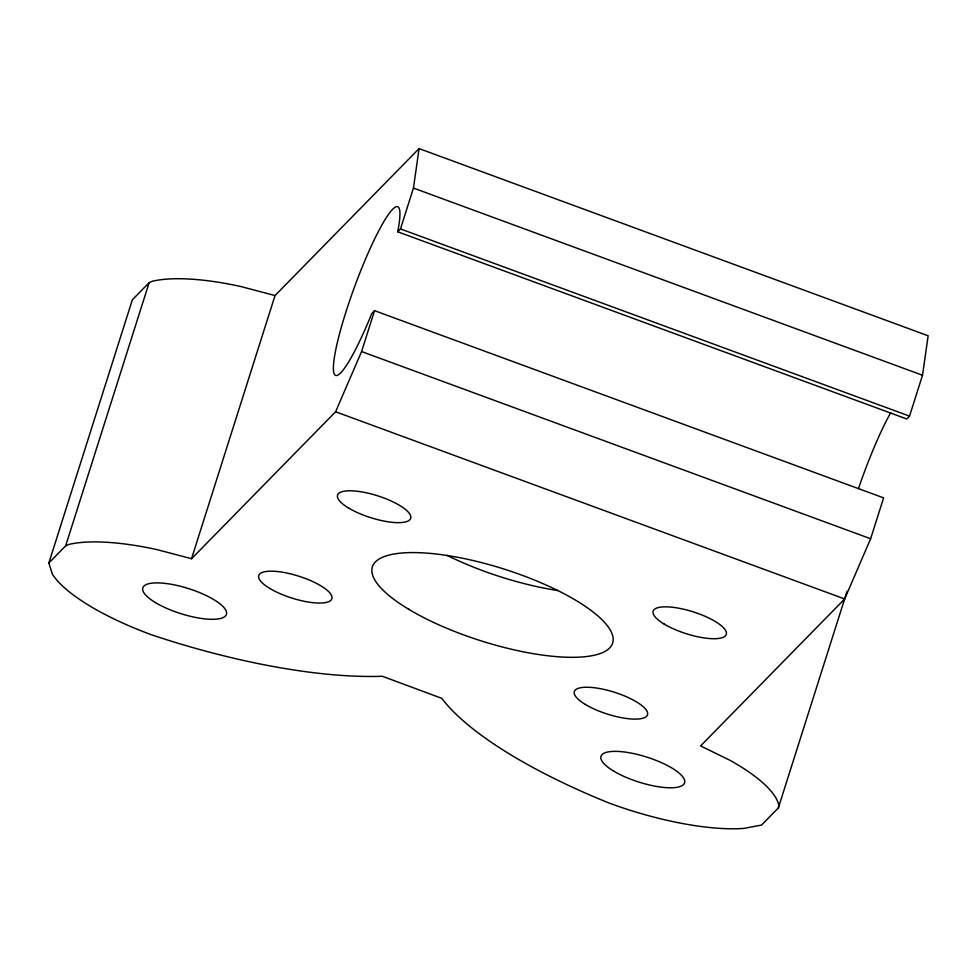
<?xml version="1.0" encoding="UTF-8"?>
<svg xmlns="http://www.w3.org/2000/svg" width="977" height="977" viewBox="0 0 977 977"><rect width="100%" height="100%" fill="white"/><g stroke="black" fill="none" stroke-linecap="round" stroke-linejoin="round"><path stroke-width="1.47" d="M397.688 231.781L400.485 228.936L413.442 188.06L419.084 148.589L928.15 335.783L922.508 375.253L909.538 416.129L906.754 418.974L397.688 231.781A89.872 12.823 -69.8 0 0 373.129 242.125A89.872 12.823 -69.8 0 0 333.401 367.364A89.872 12.823 -69.8 0 0 371.761 313.532L374.545 310.674L883.611 497.867L870.641 538.742L844.665 598.962L700.607 745.927L729.758 760.191A142.483 42.609 17.6 0 1 778.864 805.378L778.339 807.93L761.535 825.077L743.766 828.411A142.483 42.609 17.6 0 1 609.746 803.289A283.318 84.718 17.6 0 1 441.799 698.347L382.325 676.255A283.318 84.718 17.6 0 1 151.594 634.818A142.483 42.609 17.6 0 1 52.392 574.183L48.85 563.008L132.335 299.829L149.139 282.683L152.571 281.193A142.483 42.609 17.6 0 1 240.769 286.505L275.025 295.555L419.084 148.589M48.85 563.008L65.654 545.862L149.139 282.683M65.654 545.862L69.086 544.372A142.483 42.609 17.6 0 1 157.285 549.685L191.541 558.734L275.025 295.555M191.541 558.734L335.599 411.769L361.588 351.549L374.545 310.674M778.339 807.93L847.071 591.28M413.442 188.06L922.508 375.253M400.485 228.936L909.538 416.129M361.588 351.549L870.641 538.742M335.599 411.769L844.665 598.962M858.453 488.683A89.872 12.823 -69.8 0 1 890.658 412.746M557.916 590.584A126.045 37.688 17.6 0 1 447.124 555.388M408.655 609.245A126.045 37.688 17.6 0 0 609.599 648.007A126.045 37.688 17.6 0 0 459.3 557.598A126.045 37.688 17.6 0 0 408.655 609.245M585.406 704.49A38.359 11.468 17.6 0 0 646.566 716.275A38.359 11.468 17.6 0 0 600.818 688.761A38.359 11.468 17.6 0 0 585.406 704.49M664.213 624.095A38.359 11.468 17.6 0 0 725.361 635.88A38.359 11.468 17.6 0 0 679.613 608.366A38.359 11.468 17.6 0 0 664.213 624.095M348.594 508.028A38.359 11.468 17.6 0 0 409.742 519.825A38.359 11.468 17.6 0 0 363.994 492.31A38.359 11.468 17.6 0 0 348.594 508.028M269.786 588.423A38.359 11.468 17.6 0 0 330.947 600.22A38.359 11.468 17.6 0 0 285.199 572.705A38.359 11.468 17.6 0 0 269.786 588.423M155.465 602.601A43.843 13.104 17.6 0 0 225.357 616.084A43.843 13.104 17.6 0 0 173.076 584.637A43.843 13.104 17.6 0 0 155.465 602.601M613.629 771.073A43.843 13.104 17.6 0 0 683.521 784.555A43.843 13.104 17.6 0 0 631.24 753.108A43.843 13.104 17.6 0 0 613.629 771.073"/></g></svg>
